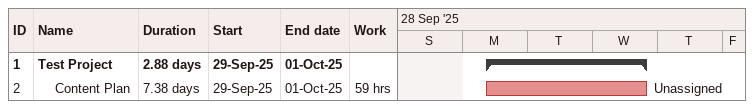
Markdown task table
| ID | Level | Task | Duration | Start | Finish | Resources | Work (h) |
|---|---|---|---|---|---|---|---|
| 1 | 1 | **Test Project** | 2.88d | 2025-09-29 | 2025-10-01 |  |  |
| 2 | 2 | Content Plan | 7.38d | 2025-09-29 | 2025-10-01 | Unassigned | 59 |
